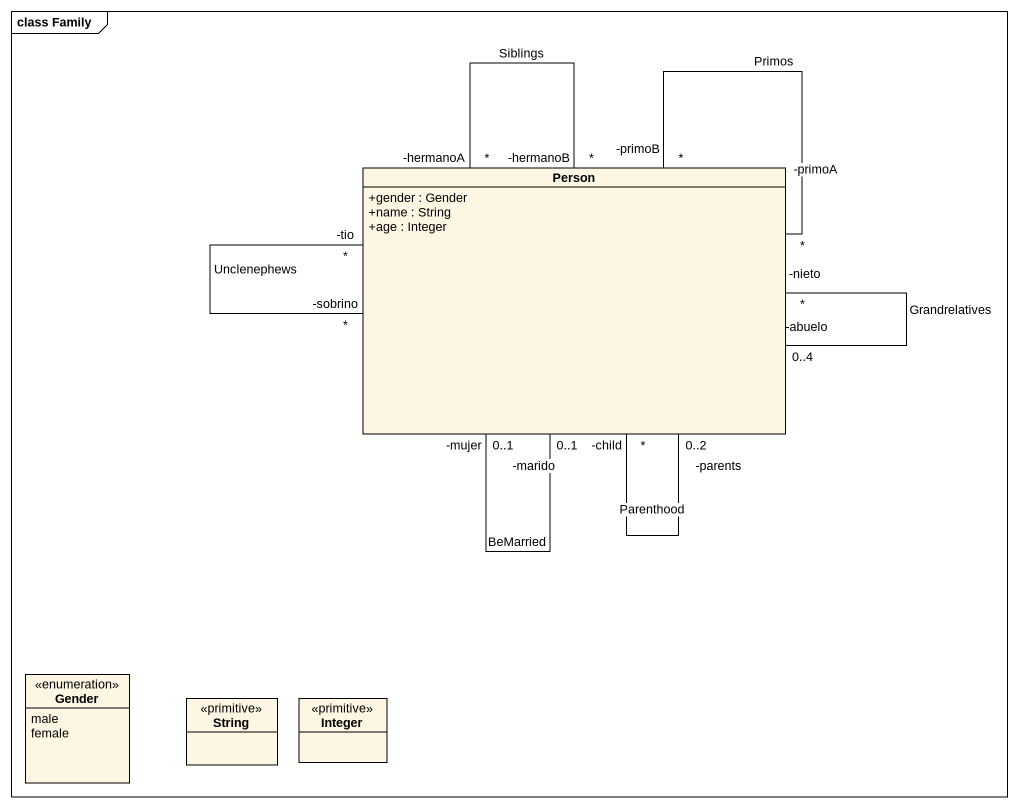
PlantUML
@startuml
mainframe class Family
hide circle
hide empty members
skinparam classAttributeIconSize 0
class "Person" as Person_ {
  +gender : Gender
  +name : String
  +age : Integer
}
enum Gender {
  male
  female
}
class String <<primitive>>
class Integer <<primitive>>
Person_ "-nieto\n*" -- "-abuelo\n0..4" Person_ : Grandrelatives
Person_ "-child\n*" -- "-parents\n0..2" Person_ : Parenthood
Person_ "-hermanoB\n*" -- "-hermanoA\n*" Person_ : Siblings
Person_ "-sobrino\n*" -- "-tio\n*" Person_ : Unclenephews
Person_ "-mujer\n0..1" -- "-marido\n0..1" Person_ : BeMarried
Person_ "-primoB\n*" -- "-primoA\n*" Person_ : Primos
@enduml
